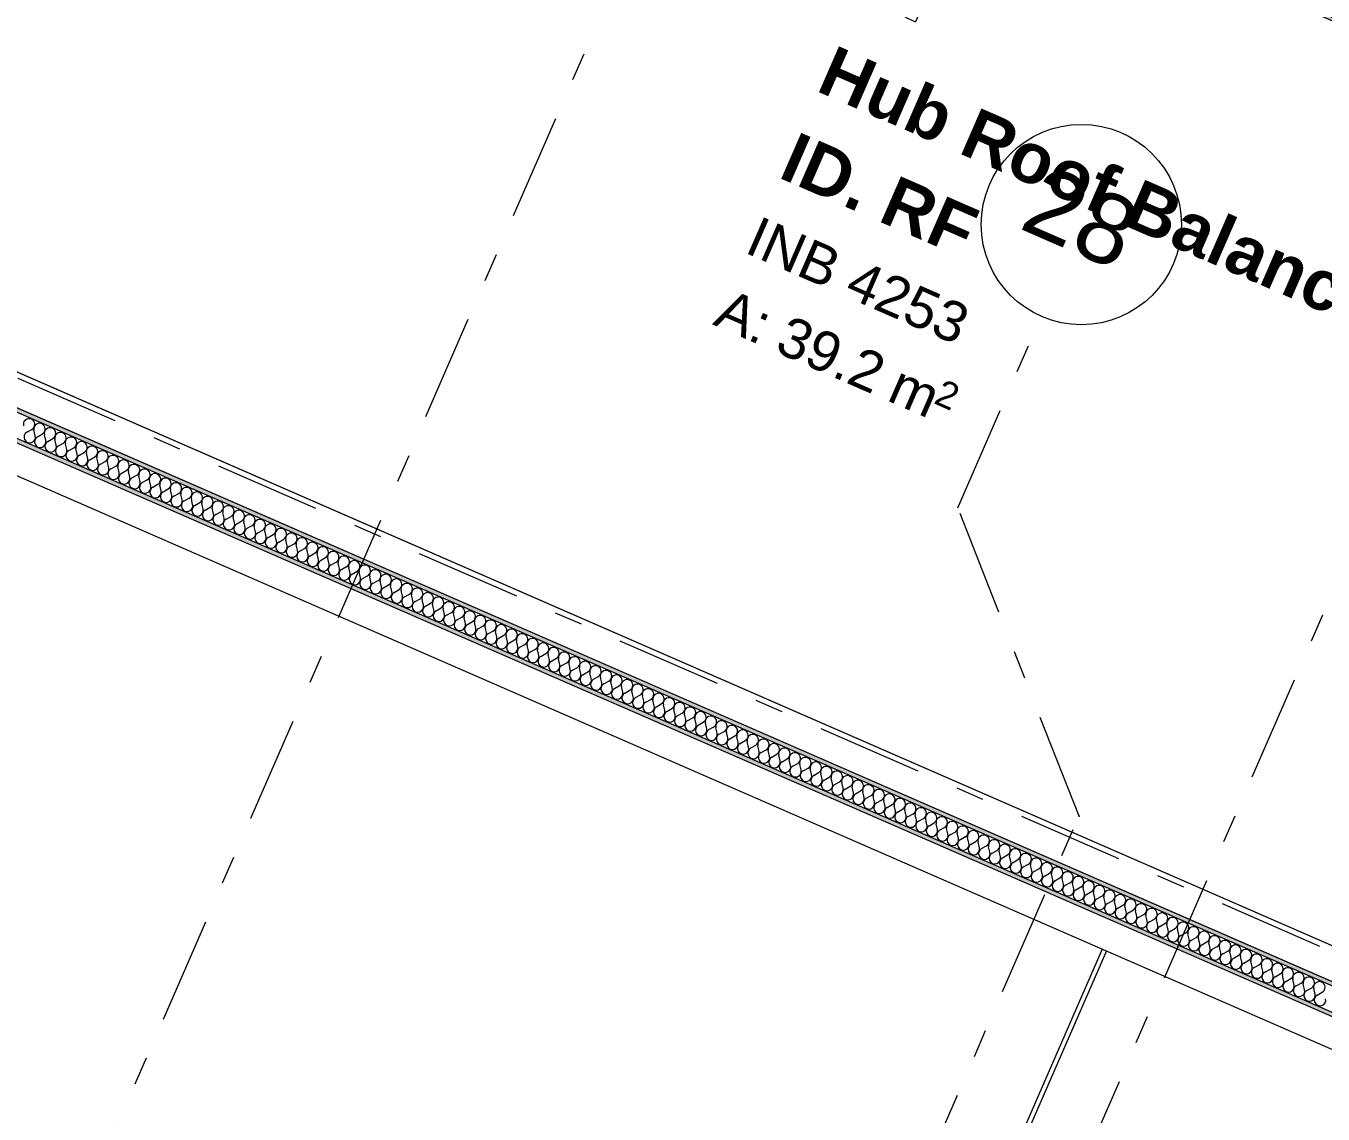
# Model space of a CAD drawing. Header units: millimetres. Extents: x -50172 to 90294, y -72116 to 25069.
# Drawn here: x 13791 to 20268, y -9378 to -3948 of the extents above; entities that cross this region are included whole.
import ezdxf
from ezdxf.enums import TextEntityAlignment as Align

# ---------------------------------------------------------------- set-up
doc = ezdxf.new("R2010")
doc.units = ezdxf.units.MM
doc.header["$MEASUREMENT"] = 0
doc.linetypes.add('Double Dashed', pattern=[1093.611073, 529.166651, -211.666656, 141.111112, -211.666656])
for name, color, linetype in [('A-15-MG_Structural_Grid', 7, 'Continuous'), ('A-20-M_Floor_Slab', 7, 'Continuous'), ('A-20-M_Roof', 7, 'Continuous'), ('A-25-M_Wall_Ext', 7, 'Continuous'), ('A-25-M_Wall_Ext_Existing_HUB', 7, 'Continuous'), ('A-25-M_Wall_Int', 7, 'Continuous'), ('A-35-M_FFE-Zone', 7, 'Continuous'), ('ArchiCAD Door Markers', 7, 'Continuous'), ('ArchiCAD Doors', 7, 'Continuous'), ('New_A-15-MG_Structural_Grid_Phase_2', 7, 'Continuous')]:
    doc.layers.add(name, color=color, linetype=linetype)
for name, color, linetype, lineweight, true_color in [('A-15-MG_Structural_Grid_Pen_No__163', 7, 'Continuous', 0, 0x750077), ('A-25-M_Wall_Ext_Pen_No__107', 7, 'Continuous', 15, 0xa6a6a6), ('A-25-M_Wall_Int_Pen_No__107', 7, 'Continuous', 15, 0xa6a6a6), ('A-35-M_FFE-Zone_Pen_No__74', 7, 'Continuous', 20, 0x606060), ('ArchiCAD Doors_Pen_No__43', 7, 'Continuous', 30, 0x444444), ('ArchiCAD Doors_Pen_No__63', 7, 'Continuous', 20, 0x606060), ('New_A-15-MG_Structural_Grid_Phase_2_Pen_No__222', 7, 'Continuous', 13, 0x65af33), ('New_A-95-P_Drawing_Pen_No__62', 7, 'Continuous', 20, 0xaaaaaa)]:
    doc.layers.add(name, color=color, linetype=linetype, lineweight=lineweight, true_color=true_color)
for name, color, linetype, lineweight in [('A-20-M_Floor_Slab_Pen_No__89', 8, 'Continuous', 20), ('A-20-M_Roof_Pen_No__1', 7, 'Continuous', 13), ('A-20-M_Roof_Pen_No__89', 8, 'Continuous', 20), ('A-25-M_Wall_Ext_Existing_HUB_Pen_No__87', 8, 'Continuous', 20), ('A-25-M_Wall_Ext_Pen_No__1', 7, 'Continuous', 13), ('A-25-M_Wall_Int_Pen_No__1', 7, 'Continuous', 13), ('A-30-M_Stair_Pen_No__1', 7, 'Continuous', 13), ('ArchiCAD Door Markers_Pen_No__1', 7, 'Continuous', 13), ('ArchiCAD Door Markers_Pen_No__5', 7, 'Continuous', 25), ('ArchiCAD Doors_Pen_No__1', 7, 'Continuous', 13), ('ArchiCAD Zone Stamps_Pen_No__9', 7, 'Continuous', 13)]:
    doc.layers.add(name, color=color, linetype=linetype, lineweight=lineweight)
doc.styles.add('GENERATED_STYLE_1', font='')
doc.styles.add('GENERATED_STYLE_2', font='')
doc.styles.add('GENERATED_STYLE_3', font='')
doc.styles.add('GENERATED_STYLE_4', font='')
doc.styles.get('GENERATED_STYLE_1').set_extended_font_data('Arial', bold=True)
doc.styles.get('GENERATED_STYLE_2').set_extended_font_data('Swis721 BT', bold=True)
doc.styles.get('GENERATED_STYLE_3').set_extended_font_data('Arial')
doc.styles.get('GENERATED_STYLE_4').set_extended_font_data('Swis721 BT')

# ---------------------------------------------------------------- blocks, each defined once
blk = doc.blocks.new('Hub Roof Balance_INB 4253_4_2', base_point=(18723.1, -5626.1))
at = {"layer": 'A-35-M_FFE-Zone_Pen_No__74', "linetype": 'Continuous'}
blk.add_line((12731.7, -5411.5), (20894.8, -8971), dxfattribs=at)
at = {"layer": 'ArchiCAD Zone Stamps_Pen_No__9'}
for tag, height, style, p in [('ROOM_NAME', 250, 'GENERATED_STYLE_1', (17829.2, -4039.9)), ('zoneNameLine2', 250, 'GENERATED_STYLE_1', (17640.7, -4472)), ('ROOM_NUMBER', 200, 'GENERATED_STYLE_3', (17452.3, -4892.7)), ('measuredAreaCode', 200, 'GENERATED_STYLE_3', (17295.3, -5252.8)), ('DUMMY_649', 200, 'GENERATED_STYLE_3', (17602.7, -5386.9)), ('DUMMY_650', 200, 'GENERATED_STYLE_3', (18092, -5600.2)), ('DUMMY_651', 133.3, 'GENERATED_STYLE_3', (18371.3, -5706.8))]:
    blk.add_attdef(tag, text='', height=height, rotation=336.44041, dxfattribs=dict(at, style=style)).set_placement(p, align=Align.TOP_LEFT)
blk = doc.blocks.new('Slab_3_2', base_point=(4432, -1613.4))
at = {"layer": 'A-20-M_Floor_Slab_Pen_No__89', "linetype": 'Continuous', "flags": 128}
blk.add_lwpolyline([(4432, -1613.4), (7696, 5872), (7407.9, 6181.6), (17660.1, 15721.9), (18396.3, 14930.8), (19386.9, 17202.7), (53700.1, 2240.4), (53656.1, 2139.5), (53757, 2095.5), (44517.8, -19092.8), (12655.7, -5199.4), (14737.2, -425.7), (12205.5, 678.2), (10124, -4095.4), (12655.7, -5199.4)], close=True, dxfattribs=at)
blk = doc.blocks.new('Slab_9_2', base_point=(21041.5, -9035))
at = {"layer": 'A-20-M_Roof_Pen_No__89', "linetype": 'Continuous', "flags": 128}
blk.add_lwpolyline([(21041.5, -9035), (24655.1, -743.1), (13434.4, 4149.7), (9819.1, -4141.5)], close=True, dxfattribs=at)
blk = doc.blocks.new('Wall_3_2', base_point=(3808.1, -1858.5))
at = {"layer": 'A-25-M_Wall_Ext_Existing_HUB_Pen_No__87', "linetype": 'Continuous', "flags": 128}
for points in [[(44390.4, -19037.3), (4432, -1613.4)], [(10217.4, -4653.3), (44635.4, -19661.2)]]:
    blk.add_lwpolyline(points, dxfattribs=at)
blk = doc.blocks.new('*X95')
at = {"layer": 'A-25-M_Wall_Ext_Pen_No__107', "linetype": 'Continuous'}
for p, q in [((13795.9, -5975.3), (13820.7, -5961.2)), ((13837.8, -5993.6), (13831.2, -5965.8)), ((13848.3, -5998.2), (13873.1, -5984.1)), ((13890.2, -6016.4), (13883.6, -5988.6)), ((13900.6, -6021), (13925.5, -6006.9)), ((13942.6, -6039.3), (13936, -6011.5)), ((13953, -6043.9), (13977.9, -6029.8)), ((13994.9, -6062.1), (13988.4, -6034.3)), ((14005.4, -6066.7), (14030.3, -6052.6)), ((14047.3, -6085), (14040.7, -6057.2)), ((14057.8, -6089.5), (14082.6, -6075.4)), ((14099.7, -6107.8), (14093.1, -6080)), ((14110.2, -6112.4), (14135, -6098.3)), ((14152.1, -6130.6), (14145.5, -6102.8)), ((14162.5, -6135.2), (14187.4, -6121.1)), ((14204.4, -6153.5), (14197.9, -6125.7)), ((14214.9, -6158.1), (14239.8, -6144)), ((14256.8, -6176.3), (14250.3, -6148.5)), ((14267.3, -6180.9), (14292.2, -6166.8)), ((14309.2, -6199.2), (14302.6, -6171.4)), ((14319.7, -6203.7), (14344.5, -6189.6)), ((14361.6, -6222), (14355, -6194.2)), ((14372.1, -6226.6), (14396.9, -6212.5)), ((14414, -6244.8), (14407.4, -6217)), ((14424.4, -6249.4), (14449.3, -6235.3)), ((14466.3, -6267.7), (14459.8, -6239.9)), ((14476.8, -6272.3), (14501.7, -6258.2)), ((14518.7, -6290.5), (14512.2, -6262.7)), ((14529.2, -6295.1), (14554.1, -6281)), ((14571.1, -6313.4), (14564.5, -6285.6)), ((14581.6, -6317.9), (14606.4, -6303.8)), ((14623.5, -6336.2), (14616.9, -6308.4)), ((14634, -6340.8), (14658.8, -6326.7)), ((14675.9, -6359), (14669.3, -6331.2)), ((14686.3, -6363.6), (14711.2, -6349.5)), ((14728.2, -6381.9), (14721.7, -6354.1)), ((14738.7, -6386.5), (14763.6, -6372.4)), ((14780.6, -6404.7), (14774, -6376.9)), ((14791.1, -6409.3), (14816, -6395.2)), ((14833, -6427.6), (14826.4, -6399.8)), ((14843.5, -6432.1), (14868.3, -6418)), ((14885.4, -6450.4), (14878.8, -6422.6)), ((14895.9, -6455), (14920.7, -6440.9)), ((14937.8, -6473.2), (14931.2, -6445.4)), ((14948.2, -6477.8), (14973.1, -6463.7)), ((14990.1, -6496.1), (14983.6, -6468.3)), ((15000.6, -6500.7), (15025.5, -6486.6)), ((15042.5, -6518.9), (15035.9, -6491.1)), ((15053, -6523.5), (15077.9, -6509.4)), ((15094.9, -6541.8), (15088.3, -6514)), ((15105.4, -6546.3), (15130.2, -6532.2)), ((15147.3, -6564.6), (15140.7, -6536.8)), ((15157.8, -6569.2), (15182.6, -6555.1)), ((15199.7, -6587.4), (15193.1, -6559.6)), ((15210.1, -6592), (15235, -6577.9)), ((15252, -6610.3), (15245.5, -6582.5)), ((15262.5, -6614.9), (15287.4, -6600.8)), ((15304.4, -6633.1), (15297.8, -6605.3)), ((15314.9, -6637.7), (15339.7, -6623.6)), ((15356.8, -6656), (15350.2, -6628.2)), ((15367.3, -6660.5), (15392.1, -6646.4)), ((15409.2, -6678.8), (15402.6, -6651)), ((15419.7, -6683.4), (15444.5, -6669.3)), ((15461.6, -6701.6), (15455, -6673.8)), ((15472, -6706.2), (15496.9, -6692.1)), ((15513.9, -6724.5), (15507.4, -6696.7)), ((15524.4, -6729.1), (15549.3, -6715)), ((15566.3, -6747.3), (15559.7, -6719.5)), ((15576.8, -6751.9), (15601.6, -6737.8)), ((15618.7, -6770.2), (15612.1, -6742.4)), ((15629.2, -6774.7), (15654, -6760.6)), ((15671.1, -6793), (15664.5, -6765.2)), ((15681.6, -6797.6), (15706.4, -6783.5)), ((15723.5, -6815.8), (15716.9, -6788)), ((15733.9, -6820.4), (15758.8, -6806.3)), ((15775.8, -6838.7), (15769.3, -6810.9)), ((15786.3, -6843.3), (15811.2, -6829.2)), ((15828.2, -6861.5), (15821.6, -6833.7)), ((15838.7, -6866.1), (15863.5, -6852)), ((15880.6, -6884.4), (15874, -6856.6)), ((15891.1, -6888.9), (15915.9, -6874.8)), ((15933, -6907.2), (15926.4, -6879.4)), ((15943.5, -6911.8), (15968.3, -6897.7)), ((15985.4, -6930), (15978.8, -6902.2)), ((15995.8, -6934.6), (16020.7, -6920.5)), ((16037.7, -6952.9), (16031.2, -6925.1)), ((16048.2, -6957.5), (16073.1, -6943.4)), ((16090.1, -6975.7), (16083.5, -6947.9)), ((16100.6, -6980.3), (16125.4, -6966.2)), ((16142.5, -6998.6), (16135.9, -6970.8)), ((16153, -7003.1), (16177.8, -6989)), ((16194.9, -7021.4), (16188.3, -6993.6)), ((16205.4, -7026), (16230.2, -7011.9)), ((16247.3, -7044.3), (16240.7, -7016.4)), ((16257.7, -7048.8), (16282.6, -7034.7)), ((16299.6, -7067.1), (16293.1, -7039.3)), ((16310.1, -7071.7), (16335, -7057.6)), ((16352, -7089.9), (16345.4, -7062.1)), ((16362.5, -7094.5), (16387.3, -7080.4)), ((16404.4, -7112.8), (16397.8, -7085)), ((16414.9, -7117.3), (16439.7, -7103.2)), ((16456.8, -7135.6), (16450.2, -7107.8)), ((16467.3, -7140.2), (16492.1, -7126.1)), ((16509.2, -7158.5), (16502.6, -7130.6)), ((16519.6, -7163), (16544.5, -7148.9)), ((16561.5, -7181.3), (16555, -7153.5)), ((16572, -7185.9), (16596.9, -7171.8)), ((16613.9, -7204.1), (16607.3, -7176.3)), ((16624.4, -7208.7), (16649.2, -7194.6)), ((16666.3, -7227), (16659.7, -7199.2)), ((16676.8, -7231.5), (16701.6, -7217.4)), ((16718.7, -7249.8), (16712.1, -7222)), ((16729.2, -7254.4), (16754, -7240.3)), ((16771.1, -7272.7), (16764.5, -7244.8)), ((16781.5, -7277.2), (16806.4, -7263.1)), ((16823.4, -7295.5), (16816.9, -7267.7)), ((16833.9, -7300.1), (16858.8, -7286)), ((16875.8, -7318.3), (16869.2, -7290.5)), ((16886.3, -7322.9), (16911.1, -7308.8)), ((16928.2, -7341.2), (16921.6, -7313.4)), ((16938.7, -7345.7), (16963.5, -7331.6)), ((16980.6, -7364), (16974, -7336.2)), ((16991.1, -7368.6), (17015.9, -7354.5)), ((17033, -7386.9), (17026.4, -7359)), ((17043.4, -7391.4), (17068.3, -7377.3)), ((17085.3, -7409.7), (17078.8, -7381.9)), ((17095.8, -7414.3), (17120.7, -7400.2)), ((17137.7, -7432.5), (17131.1, -7404.7)), ((17148.2, -7437.1), (17173, -7423)), ((17190.1, -7455.4), (17183.5, -7427.6)), ((17200.6, -7459.9), (17225.4, -7445.8)), ((17242.5, -7478.2), (17235.9, -7450.4)), ((17252.9, -7482.8), (17277.8, -7468.7)), ((17294.9, -7501.1), (17288.3, -7473.2)), ((17305.3, -7505.6), (17330.2, -7491.5)), ((17347.2, -7523.9), (17340.7, -7496.1)), ((17357.7, -7528.5), (17382.6, -7514.4)), ((17399.6, -7546.7), (17393, -7518.9)), ((17410.1, -7551.3), (17434.9, -7537.2)), ((17452, -7569.6), (17445.4, -7541.8)), ((17462.5, -7574.1), (17487.3, -7560)), ((17504.4, -7592.4), (17497.8, -7564.6)), ((17514.8, -7597), (17539.7, -7582.9)), ((17556.8, -7615.3), (17550.2, -7587.4)), ((17567.2, -7619.8), (17592.1, -7605.7)), ((17609.1, -7638.1), (17602.6, -7610.3)), ((17619.6, -7642.7), (17644.5, -7628.6)), ((17661.5, -7660.9), (17654.9, -7633.1)), ((17672, -7665.5), (17696.8, -7651.4)), ((17713.9, -7683.8), (17707.3, -7656)), ((17724.4, -7688.3), (17749.2, -7674.2)), ((17766.3, -7706.6), (17759.7, -7678.8)), ((17776.7, -7711.2), (17801.6, -7697.1)), ((17818.6, -7729.5), (17812.1, -7701.7)), ((17829.1, -7734), (17854, -7719.9)), ((17871, -7752.3), (17864.5, -7724.5)), ((17881.5, -7756.9), (17906.4, -7742.8)), ((17923.4, -7775.1), (17916.8, -7747.3)), ((17933.9, -7779.7), (17958.7, -7765.6)), ((17975.8, -7798), (17969.2, -7770.2)), ((17986.3, -7802.5), (18011.1, -7788.4)), ((18028.2, -7820.8), (18021.6, -7793)), ((18038.6, -7825.4), (18063.5, -7811.3)), ((18080.5, -7843.7), (18074, -7815.9)), ((18091, -7848.2), (18115.9, -7834.1)), ((18132.9, -7866.5), (18126.4, -7838.7)), ((18143.4, -7871.1), (18168.3, -7857)), ((18185.3, -7889.3), (18178.7, -7861.5)), ((18195.8, -7893.9), (18220.6, -7879.8)), ((18237.7, -7912.2), (18231.1, -7884.4)), ((18248.2, -7916.7), (18273, -7902.6)), ((18290.1, -7935), (18283.5, -7907.2)), ((18300.5, -7939.6), (18325.4, -7925.5)), ((18342.4, -7957.9), (18335.9, -7930.1)), ((18352.9, -7962.4), (18377.8, -7948.3)), ((18394.8, -7980.7), (18388.2, -7952.9)), ((18405.3, -7985.3), (18430.2, -7971.2)), ((18447.2, -8003.5), (18440.6, -7975.7)), ((18457.7, -8008.1), (18482.5, -7994)), ((18499.6, -8026.4), (18493, -7998.6)), ((18510.1, -8030.9), (18534.9, -8016.8)), ((18552, -8049.2), (18545.4, -8021.4)), ((18562.4, -8053.8), (18587.3, -8039.7)), ((18604.3, -8072.1), (18597.8, -8044.3)), ((18614.8, -8076.6), (18639.7, -8062.5)), ((18656.7, -8094.9), (18650.1, -8067.1)), ((18667.2, -8099.5), (18692.1, -8085.4)), ((18709.1, -8117.7), (18702.5, -8089.9)), ((18719.6, -8122.3), (18744.4, -8108.2)), ((18761.5, -8140.6), (18754.9, -8112.8)), ((18772, -8145.1), (18796.8, -8131)), ((18813.9, -8163.4), (18807.3, -8135.6)), ((18824.3, -8168), (18849.2, -8153.9)), ((18866.2, -8186.3), (18859.7, -8158.5)), ((18876.7, -8190.8), (18901.6, -8176.7)), ((18918.6, -8209.1), (18912, -8181.3)), ((18929.1, -8213.7), (18953.9, -8199.6)), ((18971, -8231.9), (18964.4, -8204.1)), ((18981.5, -8236.5), (19006.3, -8222.4)), ((19023.4, -8254.8), (19016.8, -8227)), ((19033.9, -8259.3), (19058.7, -8245.2)), ((19075.8, -8277.6), (19069.2, -8249.8)), ((19086.2, -8282.2), (19111.1, -8268.1)), ((19128.1, -8300.5), (19121.6, -8272.7)), ((19138.6, -8305), (19163.5, -8290.9)), ((19180.5, -8323.3), (19173.9, -8295.5)), ((19191, -8327.9), (19215.8, -8313.8)), ((19232.9, -8346.1), (19226.3, -8318.3)), ((19243.4, -8350.7), (19268.2, -8336.6)), ((19285.3, -8369), (19278.7, -8341.2)), ((19295.8, -8373.5), (19320.6, -8359.4)), ((19337.7, -8391.8), (19331.1, -8364)), ((19348.1, -8396.4), (19373, -8382.3)), ((19390, -8414.7), (19383.5, -8386.9)), ((19400.5, -8419.2), (19425.4, -8405.1)), ((19442.4, -8437.5), (19435.8, -8409.7)), ((19452.9, -8442.1), (19477.7, -8428)), ((19494.8, -8460.3), (19488.2, -8432.5)), ((19505.3, -8464.9), (19530.1, -8450.8)), ((19547.2, -8483.2), (19540.6, -8455.4)), ((19557.7, -8487.7), (19582.5, -8473.6)), ((19599.6, -8506), (19593, -8478.2)), ((19610, -8510.6), (19634.9, -8496.5)), ((19651.9, -8528.9), (19645.4, -8501.1)), ((19662.4, -8533.4), (19687.3, -8519.3)), ((19704.3, -8551.7), (19697.7, -8523.9)), ((19714.8, -8556.3), (19739.6, -8542.2)), ((19756.7, -8574.5), (19750.1, -8546.7)), ((19767.2, -8579.1), (19792, -8565)), ((19809.1, -8597.4), (19802.5, -8569.6)), ((19819.6, -8601.9), (19844.4, -8587.8)), ((19861.5, -8620.2), (19854.9, -8592.4)), ((19871.9, -8624.8), (19896.8, -8610.7)), ((19913.8, -8643.1), (19907.3, -8615.3)), ((19924.3, -8647.6), (19949.2, -8633.5)), ((19966.2, -8665.9), (19959.6, -8638.1)), ((19976.7, -8670.5), (20001.5, -8656.4)), ((20018.6, -8688.7), (20012, -8660.9)), ((20029.1, -8693.3), (20053.9, -8679.2)), ((20071, -8711.6), (20064.4, -8683.8)), ((20081.5, -8716.1), (20106.3, -8702)), ((20123.4, -8734.4), (20116.8, -8706.6)), ((20133.8, -8739), (20158.7, -8724.9)), ((20175.7, -8757.3), (20169.2, -8729.5)), ((20186.2, -8761.8), (20211.1, -8747.7)), ((20228.1, -8780.1), (20221.5, -8752.3)), ((20238.6, -8784.7), (20263.4, -8770.6))]:
    blk.add_line(p, q, dxfattribs=at)
for centre, start, end in [((13806.6, -5936.4), 66.44041, 193.31031), ((13806.6, -5936.4), 299.57051, 66.44041), ((13859, -5959.2), 66.44041, 193.31031), ((13859, -5959.2), 299.57051, 66.44041), ((13911.4, -5982.1), 66.44041, 193.31031), ((13911.4, -5982.1), 299.57051, 66.44041), ((13810, -6000.2), 119.57051, 13.31031), ((13862.4, -6023), 119.57051, 13.31031), ((13914.7, -6045.9), 119.57051, 13.31031), ((13963.8, -6004.9), 66.44041, 193.31031), ((13963.8, -6004.9), 299.57051, 66.44041), ((14016.2, -6027.7), 66.44041, 193.31031), ((14016.2, -6027.7), 299.57051, 66.44041), ((14068.5, -6050.6), 66.44041, 193.31031), ((13967.1, -6068.7), 119.57051, 13.31031), ((14019.5, -6091.5), 119.57051, 13.31031), ((14068.5, -6050.6), 299.57051, 66.44041), ((14120.9, -6073.4), 66.44041, 193.31031), ((14120.9, -6073.4), 299.57051, 66.44041), ((14173.3, -6096.3), 66.44041, 193.31031), ((14173.3, -6096.3), 299.57051, 66.44041), ((14071.9, -6114.4), 119.57051, 13.31031), ((14124.3, -6137.2), 119.57051, 13.31031), ((14176.6, -6160.1), 119.57051, 13.31031), ((14225.7, -6119.1), 66.44041, 193.31031), ((14225.7, -6119.1), 299.57051, 66.44041), ((14278.1, -6141.9), 66.44041, 193.31031), ((14278.1, -6141.9), 299.57051, 66.44041), ((14330.4, -6164.8), 66.44041, 193.31031), ((14330.4, -6164.8), 299.57051, 66.44041), ((14229, -6182.9), 119.57051, 13.31031), ((14281.4, -6205.7), 119.57051, 13.31031), ((14333.8, -6228.6), 119.57051, 13.31031), ((14382.8, -6187.6), 66.44041, 193.31031), ((14382.8, -6187.6), 299.57051, 66.44041), ((14435.2, -6210.5), 66.44041, 193.31031), ((14435.2, -6210.5), 299.57051, 66.44041), ((14487.6, -6233.3), 66.44041, 193.31031), ((14487.6, -6233.3), 299.57051, 66.44041), ((14386.2, -6251.4), 119.57051, 13.31031), ((14438.5, -6274.3), 119.57051, 13.31031), ((14490.9, -6297.1), 119.57051, 13.31031), ((14540, -6256.1), 66.44041, 193.31031), ((14540, -6256.1), 299.57051, 66.44041), ((14592.3, -6279), 66.44041, 193.31031), ((14592.3, -6279), 299.57051, 66.44041), ((14644.7, -6301.8), 66.44041, 193.31031), ((14644.7, -6301.8), 299.57051, 66.44041), ((14543.3, -6319.9), 119.57051, 13.31031), ((14595.7, -6342.8), 119.57051, 13.31031), ((14648.1, -6365.6), 119.57051, 13.31031), ((14697.1, -6324.7), 66.44041, 193.31031), ((14697.1, -6324.7), 299.57051, 66.44041), ((14749.5, -6347.5), 66.44041, 193.31031), ((14749.5, -6347.5), 299.57051, 66.44041), ((14801.9, -6370.3), 66.44041, 193.31031), ((14801.9, -6370.3), 299.57051, 66.44041), ((14700.4, -6388.5), 119.57051, 13.31031), ((14752.8, -6411.3), 119.57051, 13.31031), ((14805.2, -6434.1), 119.57051, 13.31031), ((14854.2, -6393.2), 66.44041, 193.31031), ((14854.2, -6393.2), 299.57051, 66.44041), ((14906.6, -6416), 66.44041, 193.31031), ((14906.6, -6416), 299.57051, 66.44041), ((14959, -6438.9), 66.44041, 193.31031), ((14857.6, -6457), 119.57051, 13.31031), ((14910, -6479.8), 119.57051, 13.31031), ((14959, -6438.9), 299.57051, 66.44041), ((15011.4, -6461.7), 66.44041, 193.31031), ((15011.4, -6461.7), 299.57051, 66.44041), ((15063.8, -6484.5), 66.44041, 193.31031), ((15063.8, -6484.5), 299.57051, 66.44041), ((14962.3, -6502.7), 119.57051, 13.31031), ((15014.7, -6525.5), 119.57051, 13.31031), ((15067.1, -6548.3), 119.57051, 13.31031), ((15116.1, -6507.4), 66.44041, 193.31031), ((15116.1, -6507.4), 299.57051, 66.44041), ((15168.5, -6530.2), 66.44041, 193.31031), ((15168.5, -6530.2), 299.57051, 66.44041), ((15220.9, -6553.1), 66.44041, 193.31031), ((15220.9, -6553.1), 299.57051, 66.44041), ((15119.5, -6571.2), 119.57051, 13.31031), ((15171.9, -6594), 119.57051, 13.31031), ((15224.2, -6616.9), 119.57051, 13.31031), ((15273.3, -6575.9), 66.44041, 193.31031), ((15273.3, -6575.9), 299.57051, 66.44041), ((15325.6, -6598.7), 66.44041, 193.31031), ((15325.6, -6598.7), 299.57051, 66.44041), ((15378, -6621.6), 66.44041, 193.31031), ((15378, -6621.6), 299.57051, 66.44041), ((15276.6, -6639.7), 119.57051, 13.31031), ((15329, -6662.5), 119.57051, 13.31031), ((15381.4, -6685.4), 119.57051, 13.31031), ((15430.4, -6644.4), 66.44041, 193.31031), ((15430.4, -6644.4), 299.57051, 66.44041), ((15482.8, -6667.3), 66.44041, 193.31031), ((15482.8, -6667.3), 299.57051, 66.44041), ((15535.2, -6690.1), 66.44041, 193.31031), ((15535.2, -6690.1), 299.57051, 66.44041), ((15433.8, -6708.2), 119.57051, 13.31031), ((15486.1, -6731.1), 119.57051, 13.31031), ((15538.5, -6753.9), 119.57051, 13.31031), ((15587.5, -6712.9), 66.44041, 193.31031), ((15587.5, -6712.9), 299.57051, 66.44041), ((15639.9, -6735.8), 66.44041, 193.31031), ((15639.9, -6735.8), 299.57051, 66.44041), ((15692.3, -6758.6), 66.44041, 193.31031), ((15692.3, -6758.6), 299.57051, 66.44041), ((15590.9, -6776.7), 119.57051, 13.31031), ((15643.3, -6799.6), 119.57051, 13.31031), ((15695.7, -6822.4), 119.57051, 13.31031), ((15744.7, -6781.5), 66.44041, 193.31031), ((15744.7, -6781.5), 299.57051, 66.44041), ((15797.1, -6804.3), 66.44041, 193.31031), ((15797.1, -6804.3), 299.57051, 66.44041), ((15849.4, -6827.1), 66.44041, 193.31031), ((15748, -6845.3), 119.57051, 13.31031), ((15800.4, -6868.1), 119.57051, 13.31031), ((15849.4, -6827.1), 299.57051, 66.44041), ((15901.8, -6850), 66.44041, 193.31031), ((15901.8, -6850), 299.57051, 66.44041), ((15954.2, -6872.8), 66.44041, 193.31031), ((15954.2, -6872.8), 299.57051, 66.44041), ((15852.8, -6890.9), 119.57051, 13.31031), ((15905.2, -6913.8), 119.57051, 13.31031), ((15957.6, -6936.6), 119.57051, 13.31031), ((16006.6, -6895.7), 66.44041, 193.31031), ((16006.6, -6895.7), 299.57051, 66.44041), ((16059, -6918.5), 66.44041, 193.31031), ((16059, -6918.5), 299.57051, 66.44041), ((16111.3, -6941.3), 66.44041, 193.31031), ((16111.3, -6941.3), 299.57051, 66.44041), ((16009.9, -6959.5), 119.57051, 13.31031), ((16062.3, -6982.3), 119.57051, 13.31031), ((16114.7, -7005.1), 119.57051, 13.31031), ((16163.7, -6964.2), 66.44041, 193.31031), ((16163.7, -6964.2), 299.57051, 66.44041), ((16216.1, -6987), 66.44041, 193.31031), ((16216.1, -6987), 299.57051, 66.44041), ((16268.5, -7009.9), 66.44041, 193.31031), ((16268.5, -7009.9), 299.57051, 66.44041), ((16167.1, -7028), 119.57051, 13.31031), ((16219.5, -7050.8), 119.57051, 13.31031), ((16271.8, -7073.7), 119.57051, 13.31031), ((16320.9, -7032.7), 66.44041, 193.31031), ((16320.9, -7032.7), 299.57051, 66.44041), ((16373.2, -7055.5), 66.44041, 193.31031), ((16373.2, -7055.5), 299.57051, 66.44041), ((16425.6, -7078.4), 66.44041, 193.31031), ((16425.6, -7078.4), 299.57051, 66.44041), ((16324.2, -7096.5), 119.57051, 13.31031), ((16376.6, -7119.3), 119.57051, 13.31031), ((16429, -7142.2), 119.57051, 13.31031), ((16478, -7101.2), 66.44041, 193.31031), ((16478, -7101.2), 299.57051, 66.44041), ((16530.4, -7124.1), 66.44041, 193.31031), ((16530.4, -7124.1), 299.57051, 66.44041), ((16582.8, -7146.9), 66.44041, 193.31031), ((16582.8, -7146.9), 299.57051, 66.44041), ((16481.4, -7165), 119.57051, 13.31031), ((16533.7, -7187.9), 119.57051, 13.31031), ((16586.1, -7210.7), 119.57051, 13.31031), ((16635.1, -7169.7), 66.44041, 193.31031), ((16635.1, -7169.7), 299.57051, 66.44041), ((16687.5, -7192.6), 66.44041, 193.31031), ((16687.5, -7192.6), 299.57051, 66.44041), ((16739.9, -7215.4), 66.44041, 193.31031), ((16638.5, -7233.5), 119.57051, 13.31031), ((16690.9, -7256.4), 119.57051, 13.31031), ((16739.9, -7215.4), 299.57051, 66.44041), ((16792.3, -7238.3), 66.44041, 193.31031), ((16792.3, -7238.3), 299.57051, 66.44041), ((16844.7, -7261.1), 66.44041, 193.31031), ((16844.7, -7261.1), 299.57051, 66.44041), ((16743.3, -7279.2), 119.57051, 13.31031), ((16795.6, -7302.1), 119.57051, 13.31031), ((16848, -7324.9), 119.57051, 13.31031), ((16897, -7284), 66.44041, 193.31031), ((16897, -7284), 299.57051, 66.44041), ((16949.4, -7306.8), 66.44041, 193.31031), ((16949.4, -7306.8), 299.57051, 66.44041), ((17001.8, -7329.6), 66.44041, 193.31031), ((17001.8, -7329.6), 299.57051, 66.44041), ((16900.4, -7347.7), 119.57051, 13.31031), ((16952.8, -7370.6), 119.57051, 13.31031), ((17005.2, -7393.4), 119.57051, 13.31031), ((17054.2, -7352.5), 66.44041, 193.31031), ((17054.2, -7352.5), 299.57051, 66.44041), ((17106.6, -7375.3), 66.44041, 193.31031), ((17106.6, -7375.3), 299.57051, 66.44041), ((17158.9, -7398.2), 66.44041, 193.31031), ((17158.9, -7398.2), 299.57051, 66.44041), ((17057.5, -7416.3), 119.57051, 13.31031), ((17109.9, -7439.1), 119.57051, 13.31031), ((17162.3, -7462), 119.57051, 13.31031), ((17211.3, -7421), 66.44041, 193.31031), ((17211.3, -7421), 299.57051, 66.44041), ((17263.7, -7443.8), 66.44041, 193.31031), ((17263.7, -7443.8), 299.57051, 66.44041), ((17316.1, -7466.7), 66.44041, 193.31031), ((17316.1, -7466.7), 299.57051, 66.44041), ((17214.7, -7484.8), 119.57051, 13.31031), ((17267, -7507.6), 119.57051, 13.31031), ((17319.4, -7530.5), 119.57051, 13.31031), ((17368.5, -7489.5), 66.44041, 193.31031), ((17368.5, -7489.5), 299.57051, 66.44041), ((17420.8, -7512.4), 66.44041, 193.31031), ((17420.8, -7512.4), 299.57051, 66.44041), ((17473.2, -7535.2), 66.44041, 193.31031), ((17473.2, -7535.2), 299.57051, 66.44041), ((17371.8, -7553.3), 119.57051, 13.31031), ((17424.2, -7576.2), 119.57051, 13.31031), ((17476.6, -7599), 119.57051, 13.31031), ((17525.6, -7558), 66.44041, 193.31031), ((17525.6, -7558), 299.57051, 66.44041), ((17578, -7580.9), 66.44041, 193.31031), ((17578, -7580.9), 299.57051, 66.44041), ((17630.4, -7603.7), 66.44041, 193.31031), ((17630.4, -7603.7), 299.57051, 66.44041), ((17528.9, -7621.8), 119.57051, 13.31031), ((17581.3, -7644.7), 119.57051, 13.31031), ((17682.7, -7626.6), 66.44041, 193.31031), ((17682.7, -7626.6), 299.57051, 66.44041), ((17735.1, -7649.4), 66.44041, 193.31031), ((17735.1, -7649.4), 299.57051, 66.44041), ((17633.7, -7667.5), 119.57051, 13.31031), ((17686.1, -7690.4), 119.57051, 13.31031), ((17738.5, -7713.2), 119.57051, 13.31031), ((17787.5, -7672.2), 66.44041, 193.31031), ((17787.5, -7672.2), 299.57051, 66.44041), ((17839.9, -7695.1), 66.44041, 193.31031), ((17839.9, -7695.1), 299.57051, 66.44041), ((17892.3, -7717.9), 66.44041, 193.31031), ((17892.3, -7717.9), 299.57051, 66.44041), ((17790.8, -7736), 119.57051, 13.31031), ((17843.2, -7758.9), 119.57051, 13.31031), ((17895.6, -7781.7), 119.57051, 13.31031), ((17944.6, -7740.8), 66.44041, 193.31031), ((17944.6, -7740.8), 299.57051, 66.44041), ((17997, -7763.6), 66.44041, 193.31031), ((17997, -7763.6), 299.57051, 66.44041), ((18049.4, -7786.4), 66.44041, 193.31031), ((18049.4, -7786.4), 299.57051, 66.44041), ((17948, -7804.6), 119.57051, 13.31031), ((18000.4, -7827.4), 119.57051, 13.31031), ((18052.7, -7850.2), 119.57051, 13.31031), ((18101.8, -7809.3), 66.44041, 193.31031), ((18101.8, -7809.3), 299.57051, 66.44041), ((18154.2, -7832.1), 66.44041, 193.31031), ((18154.2, -7832.1), 299.57051, 66.44041), ((18206.5, -7855), 66.44041, 193.31031), ((18206.5, -7855), 299.57051, 66.44041), ((18105.1, -7873.1), 119.57051, 13.31031), ((18157.5, -7895.9), 119.57051, 13.31031), ((18209.9, -7918.8), 119.57051, 13.31031), ((18258.9, -7877.8), 66.44041, 193.31031), ((18258.9, -7877.8), 299.57051, 66.44041), ((18311.3, -7900.6), 66.44041, 193.31031), ((18311.3, -7900.6), 299.57051, 66.44041), ((18363.7, -7923.5), 66.44041, 193.31031), ((18363.7, -7923.5), 299.57051, 66.44041), ((18262.3, -7941.6), 119.57051, 13.31031), ((18314.6, -7964.4), 119.57051, 13.31031), ((18367, -7987.3), 119.57051, 13.31031), ((18416.1, -7946.3), 66.44041, 193.31031), ((18416.1, -7946.3), 299.57051, 66.44041), ((18468.4, -7969.2), 66.44041, 193.31031), ((18468.4, -7969.2), 299.57051, 66.44041), ((18520.8, -7992), 66.44041, 193.31031), ((18520.8, -7992), 299.57051, 66.44041), ((18419.4, -8010.1), 119.57051, 13.31031), ((18471.8, -8033), 119.57051, 13.31031), ((18524.2, -8055.8), 119.57051, 13.31031), ((18573.2, -8014.8), 66.44041, 193.31031), ((18573.2, -8014.8), 299.57051, 66.44041), ((18625.6, -8037.7), 66.44041, 193.31031), ((18625.6, -8037.7), 299.57051, 66.44041), ((18576.5, -8078.6), 119.57051, 13.31031), ((18628.9, -8101.5), 119.57051, 13.31031), ((18678, -8060.5), 66.44041, 193.31031), ((18678, -8060.5), 299.57051, 66.44041), ((18730.3, -8083.4), 66.44041, 193.31031), ((18730.3, -8083.4), 299.57051, 66.44041), ((18782.7, -8106.2), 66.44041, 193.31031), ((18782.7, -8106.2), 299.57051, 66.44041), ((18681.3, -8124.3), 119.57051, 13.31031), ((18733.7, -8147.2), 119.57051, 13.31031), ((18786.1, -8170), 119.57051, 13.31031), ((18835.1, -8129), 66.44041, 193.31031), ((18835.1, -8129), 299.57051, 66.44041), ((18887.5, -8151.9), 66.44041, 193.31031), ((18887.5, -8151.9), 299.57051, 66.44041), ((18939.8, -8174.7), 66.44041, 193.31031), ((18939.8, -8174.7), 299.57051, 66.44041), ((18838.4, -8192.8), 119.57051, 13.31031), ((18890.8, -8215.7), 119.57051, 13.31031), ((18943.2, -8238.5), 119.57051, 13.31031), ((18992.2, -8197.6), 66.44041, 193.31031), ((18992.2, -8197.6), 299.57051, 66.44041), ((19044.6, -8220.4), 66.44041, 193.31031), ((19044.6, -8220.4), 299.57051, 66.44041), ((19097, -8243.2), 66.44041, 193.31031), ((19097, -8243.2), 299.57051, 66.44041), ((18995.6, -8261.4), 119.57051, 13.31031), ((19048, -8284.2), 119.57051, 13.31031), ((19100.3, -8307), 119.57051, 13.31031), ((19149.4, -8266.1), 66.44041, 193.31031), ((19149.4, -8266.1), 299.57051, 66.44041), ((19201.7, -8288.9), 66.44041, 193.31031), ((19201.7, -8288.9), 299.57051, 66.44041), ((19254.1, -8311.8), 66.44041, 193.31031), ((19254.1, -8311.8), 299.57051, 66.44041), ((19152.7, -8329.9), 119.57051, 13.31031), ((19205.1, -8352.7), 119.57051, 13.31031), ((19257.5, -8375.6), 119.57051, 13.31031), ((19306.5, -8334.6), 66.44041, 193.31031), ((19306.5, -8334.6), 299.57051, 66.44041), ((19358.9, -8357.4), 66.44041, 193.31031), ((19358.9, -8357.4), 299.57051, 66.44041), ((19411.3, -8380.3), 66.44041, 193.31031), ((19411.3, -8380.3), 299.57051, 66.44041), ((19309.9, -8398.4), 119.57051, 13.31031), ((19362.2, -8421.2), 119.57051, 13.31031), ((19414.6, -8444.1), 119.57051, 13.31031), ((19463.6, -8403.1), 66.44041, 193.31031), ((19463.6, -8403.1), 299.57051, 66.44041), ((19516, -8426), 66.44041, 193.31031), ((19516, -8426), 299.57051, 66.44041), ((19467, -8466.9), 119.57051, 13.31031), ((19519.4, -8489.8), 119.57051, 13.31031), ((19568.4, -8448.8), 66.44041, 193.31031), ((19568.4, -8448.8), 299.57051, 66.44041), ((19620.8, -8471.6), 66.44041, 193.31031), ((19620.8, -8471.6), 299.57051, 66.44041), ((19673.2, -8494.5), 66.44041, 193.31031), ((19673.2, -8494.5), 299.57051, 66.44041), ((19571.8, -8512.6), 119.57051, 13.31031), ((19624.1, -8535.4), 119.57051, 13.31031), ((19676.5, -8558.3), 119.57051, 13.31031), ((19725.5, -8517.3), 66.44041, 193.31031), ((19725.5, -8517.3), 299.57051, 66.44041), ((19777.9, -8540.2), 66.44041, 193.31031), ((19777.9, -8540.2), 299.57051, 66.44041), ((19830.3, -8563), 66.44041, 193.31031), ((19830.3, -8563), 299.57051, 66.44041), ((19728.9, -8581.1), 119.57051, 13.31031), ((19781.3, -8604), 119.57051, 13.31031), ((19833.7, -8626.8), 119.57051, 13.31031), ((19882.7, -8585.8), 66.44041, 193.31031), ((19882.7, -8585.8), 299.57051, 66.44041), ((19935.1, -8608.7), 66.44041, 193.31031), ((19935.1, -8608.7), 299.57051, 66.44041), ((19987.4, -8631.5), 66.44041, 193.31031), ((19987.4, -8631.5), 299.57051, 66.44041), ((19886, -8649.6), 119.57051, 13.31031), ((19938.4, -8672.5), 119.57051, 13.31031), ((19990.8, -8695.3), 119.57051, 13.31031), ((20039.8, -8654.4), 66.44041, 193.31031), ((20039.8, -8654.4), 299.57051, 66.44041), ((20092.2, -8677.2), 66.44041, 193.31031), ((20092.2, -8677.2), 299.57051, 66.44041), ((20144.6, -8700), 66.44041, 193.31031), ((20144.6, -8700), 299.57051, 66.44041), ((20043.2, -8718.2), 119.57051, 13.31031), ((20095.6, -8741), 119.57051, 13.31031), ((20147.9, -8763.8), 119.57051, 13.31031), ((20197, -8722.9), 66.44041, 193.31031), ((20197, -8722.9), 299.57051, 66.44041), ((20249.3, -8745.7), 66.44041, 193.31031), ((20249.3, -8745.7), 299.57051, 66.44041), ((20200.3, -8786.7), 119.57051, 13.31031), ((20252.7, -8809.5), 119.57051, 13.31031)]:
    blk.add_arc(centre, 28.6, start, end, dxfattribs=at)
blk = doc.blocks.new('Wall_8_2', base_point=(9608.5, -4224.2))
at = {"layer": 'A-25-M_Wall_Ext_Pen_No__107', "linetype": 'Continuous'}
for points in [[(20894.8, -8971.1), (9819.1, -4141.5), (9792.7, -4151.8), (20905.1, -8997.4)], [(9608.5, -4224.2), (20977.5, -9181.7), (20967.2, -9155.4), (9634.8, -4213.9)]]:
    blk.add_hatch(color=256, dxfattribs=at).paths.add_polyline_path(points)
at = {"layer": 'A-25-M_Wall_Ext_Pen_No__1', "linetype": 'Continuous'}
for p, q in [((20905.1, -8997.4), (9792.7, -4151.8)), ((9634.8, -4213.9), (20967.2, -9155.4))]:
    blk.add_line(p, q, dxfattribs=at)
at = {"layer": 'A-25-M_Wall_Ext_Pen_No__1', "linetype": 'Continuous', "flags": 128}
for points in [[(20894.8, -8971.1), (9819.1, -4141.5)], [(9608.5, -4224.2), (20977.5, -9181.7)]]:
    blk.add_lwpolyline(points, dxfattribs=at)
at = {"layer": 'A-25-M_Wall_Ext', "color": 250, "lineweight": 50, "true_color": 0x2a2a2a}
blk.add_blockref('*X95', (0, 0), dxfattribs=at)
blk = doc.blocks.new('Double Door 19_4')
at = {"layer": 'ArchiCAD Doors_Pen_No__1', "linetype": 'Continuous'}
for p, q in [((-680, 0), (-692, 0)), ((-680, -15), (-680, 0)), ((680, -15), (680, 0)), ((680, 0), (692, 0)), ((-680, -185), (-680, -15)), ((680, -185), (680, -15)), ((-680, -200), (-680, -185)), ((680, -200), (680, -185)), ((-680, -200), (-692, -200)), ((680, -200), (692, -200))]:
    blk.add_line(p, q, dxfattribs=at)
at = {"layer": 'ArchiCAD Doors_Pen_No__43', "linetype": 'Continuous'}
for p, q in [((-614, 0), (-680, 0)), ((-680, 0), (-680, -200)), ((-614, -200), (-614, 0)), ((680, 0), (614, 0)), ((614, 0), (614, -200)), ((680, -200), (680, 0)), ((-680, -200), (-614, -200)), ((614, -200), (680, -200))]:
    blk.add_line(p, q, dxfattribs=at)
at = {"layer": 'ArchiCAD Doors_Pen_No__63', "linetype": 'Continuous'}
for p, q in [((-614, 0), (-614, 838)), ((614, 0), (614, 390))]:
    blk.add_line(p, q, dxfattribs=at)
for centre, radius, start, end in [((-614, 0), 838, 0, 90), ((614, 0), 390, 90, 180)]:
    blk.add_arc(centre, radius, start, end, dxfattribs=at)
blk = doc.blocks.new('Door Stamp 17_4')
at = {"layer": 'ArchiCAD Door Markers_Pen_No__5', "linetype": 'Continuous'}
for p, q in [((529.8, -260), (-529.8, -260)), ((-529.8, -260), (-529.8, -471.8)), ((529.8, -471.8), (529.8, -260)), ((-529.8, -471.8), (529.8, -471.8)), ((-529.8, -471.8), (529.8, -471.8))]:
    blk.add_line(p, q, dxfattribs=at)
at = {"layer": 'ArchiCAD Door Markers_Pen_No__1', "style": 'GENERATED_STYLE_2'}
blk.add_attdef('AC_WIDO_ID', text='', height=150, dxfattribs=at).set_placement((-470.9, -427), align=Align.BOTTOM_LEFT)
blk = doc.blocks.new('Wall_27_2', base_point=(17260.6, -2370.9))
at = {"layer": 'A-25-M_Wall_Int_Pen_No__107', "linetype": 'Continuous'}
for points in [[(17260.6, -2370.9), (17254.6, -2384.7), (17455.1, -2472.1), (17461.1, -2458.4)], [(17186.6, -2540.5), (17180.6, -2554.2), (17381.1, -2641.7), (17387.1, -2627.9)], [(18707.7, -3001.9), (18701.7, -3015.7), (22726.4, -4770.7), (22732.4, -4756.9)], [(18627.8, -3185.3), (22652.4, -4940.2), (22658.4, -4926.5), (18633.8, -3171.5)]]:
    blk.add_hatch(color=256, dxfattribs=at).paths.add_polyline_path(points)
at = {"layer": 'A-25-M_Wall_Int_Pen_No__1', "linetype": 'Continuous'}
for p, q in [((17455.1, -2472.1), (17254.6, -2384.7)), ((17461.1, -2458.4), (17450.1, -2453.6)), ((17461.1, -2458.4), (17455.1, -2472.1)), ((17455.1, -2472.1), (17387.1, -2627.9)), ((17186.6, -2540.5), (17387.1, -2627.9)), ((17381.1, -2641.7), (17370.1, -2636.9)), ((17387.1, -2627.9), (17381.1, -2641.7)), ((18701.7, -3015.7), (18633.8, -3171.5)), ((18707.7, -3001.9), (18701.7, -3015.7)), ((22726.4, -4770.7), (18701.7, -3015.7)), ((18707.7, -3001.9), (18718.7, -3006.7)), ((18633.8, -3171.5), (18627.8, -3185.3)), ((18633.8, -3171.5), (22658.4, -4926.5)), ((18627.8, -3185.3), (18638.8, -3190.1))]:
    blk.add_line(p, q, dxfattribs=at)
at = {"layer": 'A-25-M_Wall_Int_Pen_No__1', "linetype": 'Continuous', "flags": 128}
for points in [[(17260.6, -2370.9), (17180.6, -2554.2)], [(17461.1, -2458.4), (17260.6, -2370.9)], [(17180.6, -2554.2), (17381.1, -2641.7)], [(22732.4, -4756.9), (18707.7, -3001.9)], [(18627.8, -3185.3), (22652.4, -4940.2)], [(22652.4, -4940.2), (22732.4, -4756.9)]]:
    blk.add_lwpolyline(points, dxfattribs=at)
at = {"layer": 'ArchiCAD Door Markers'}
ref = blk.add_blockref('Door Stamp 17_4', (18084.4, -2730.1), dxfattribs=dict(at, rotation=336.4404149890072))
ref.add_attrib('AC_WIDO_ID', 'XD04.003', dxfattribs={"layer": 'ArchiCAD Door Markers_Pen_No__1', "color": 7, "height": 150, "rotation": 336.44041, "style": 'GENERATED_STYLE_2'}).set_placement((17464.1, -2929.5), align=Align.BOTTOM_LEFT)
at = {"layer": 'ArchiCAD Doors', "color": 251, "linetype": 'Continuous', "lineweight": 20, "true_color": 0x606060, "zscale": 1000, "rotation": 156.4404149890073}
blk.add_blockref('Double Door 19_4', (18004.5, -2913.5), dxfattribs=at)
blk = doc.blocks.new('Standard grid marker')
at = {"layer": 'A-15-MG_Structural_Grid_Pen_No__163', "linetype": 'Double Dashed'}
blk.add_line((1000, 0), (29726, 0), dxfattribs=at)
at = {"layer": 'A-15-MG_Structural_Grid_Pen_No__163', "style": 'GENERATED_STYLE_4'}
for tag, p in [('AC_MarkerText_1_0', (-500, 41.2)), ('AC_MarkerText_1_1', (31226, 41.2))]:
    blk.add_attdef(tag, text='', height=350, rotation=90, dxfattribs=at).set_placement(p, align=Align.MIDDLE_CENTER)
blk = doc.blocks.new('Standard grid marker_3')
at = {"layer": 'A-15-MG_Structural_Grid_Pen_No__163', "linetype": 'Double Dashed'}
blk.add_line((1000, 0), (74254.8, 0), dxfattribs=at)
at = {"layer": 'A-15-MG_Structural_Grid_Pen_No__163', "style": 'GENERATED_STYLE_4'}
for tag, p in [('AC_MarkerText_1_0', (-500, 43.4)), ('AC_MarkerText_1_1', (75754.8, 43.4))]:
    blk.add_attdef(tag, text='', height=350, rotation=360, dxfattribs=at).set_placement(p, align=Align.MIDDLE_CENTER)
blk = doc.blocks.new('ST01.03')
at = {"layer": 'A-30-M_Stair_Pen_No__1', "linetype": 'Continuous'}
for p, q in [((0, 1590), (0, 4399.048)), ((0, 4399.048), (2697, 4399.048)), ((2697, 4399.048), (2697, 0)), ((650, 1355), (650, 3799.048)), ((650, 3799.048), (2047, 3799.048)), ((2047, 3799.048), (2047, 0)), ((1300, 1120), (1300, 3199.048)), ((1300, 3199.048), (1397, 3199.048)), ((1397, 3199.048), (1397, 0)), ((0, 3080), (1300, 3080)), ((2697, 3080), (1397, 3080)), ((0, 2800), (1300, 2800)), ((2697, 2800), (1397, 2800)), ((0, 2520), (1300, 2520)), ((2697, 2520), (1397, 2520)), ((0, 2240), (1300, 2240)), ((2697, 2240), (1397, 2240)), ((0, 1960), (1300, 1960)), ((2697, 1960), (1397, 1960)), ((0, 1680), (1300, 1680)), ((2697, 1680), (1397, 1680)), ((0, 1590), (1300, 1120)), ((525.532, 1400), (1300, 1400)), ((2697, 1400), (1397, 1400)), ((2697, 1120), (1397, 1120)), ((2697, 840), (1397, 840)), ((2697, 560), (1397, 560)), ((2697, 280), (1397, 280)), ((2047, 0), (1397, 280)), ((2047, 0), (2697, 280)), ((2697, 0), (1397, 0)), ((2697, 0), (1397, 0))]:
    blk.add_line(p, q, dxfattribs=at)
blk.add_point((1300, 1120), dxfattribs=at)
blk = doc.blocks.new('Standard grid marker_12')
at = {"layer": 'New_A-15-MG_Structural_Grid_Phase_2_Pen_No__222', "linetype": 'Double Dashed'}
for p, q in [((53472.7, 0), (54642.6, 1169.9)), ((54642.6, 1169.9), (55684.2, 1169.9)), ((2211.6, 0), (53472.7, 0))]:
    blk.add_line(p, q, dxfattribs=at)
at = {"layer": 'New_A-15-MG_Structural_Grid_Phase_2_Pen_No__222', "linetype": 'Continuous'}
blk.add_circle((56184.2, 1169.9), 500, dxfattribs=at)
at = {"layer": 'New_A-15-MG_Structural_Grid_Phase_2_Pen_No__222', "linetype": 'Double Dashed'}
blk.add_point((53472.7, 0), dxfattribs=at)
at = {"layer": 'New_A-15-MG_Structural_Grid_Phase_2_Pen_No__222', "style": 'GENERATED_STYLE_4'}
for tag, p in [('AC_MarkerText_1_0', (-500, 1206.2)), ('AC_MarkerText_1_1', (56184.2, 1206.2))]:
    blk.add_attdef(tag, text='', height=350, rotation=270, dxfattribs=at).set_placement(p, align=Align.MIDDLE_CENTER)

msp = doc.modelspace()

# ---------------------------------------------------------------- linework, layer by layer
at = {"layer": 'A-20-M_Roof_Pen_No__1', "linetype": 'Continuous', "flags": 128}
msp.add_lwpolyline([(19165.1, -8554.9), (11294.8, -26604.1)], dxfattribs=at)
at = {"layer": 'New_A-95-P_Drawing_Pen_No__62', "linetype": 'Continuous'}
msp.add_line((19185.7, -8563.9), (11315.4, -26613.1), dxfattribs=at)

# ---------------------------------------------------------------- block references
at = {"layer": 'A-15-MG_Structural_Grid', "color": 8, "linetype": 'Continuous', "lineweight": 15, "zscale": 1000}
for name, p, rotation in [('Standard grid marker', (26014.6, 17557.1), 246.440411583993), ('Standard grid marker', (30139.5, 15758.5), 246.440411583993), ('Standard grid marker_3', (-1201.2, 813.7), 336.440411583993)]:
    msp.add_blockref(name, p, dxfattribs=dict(at, rotation=rotation))
at = {"layer": 'A-20-M_Floor_Slab', "color": 8, "linetype": 'Continuous', "lineweight": 20}
msp.add_blockref('Slab_3_2', (4432, -1613.4), dxfattribs=at)
at = {"layer": 'A-20-M_Roof', "color": 8, "linetype": 'Continuous', "lineweight": 20}
msp.add_blockref('Slab_9_2', (21041.5, -9035), dxfattribs=at)
at = {"layer": 'A-25-M_Wall_Ext', "color": 250, "lineweight": 50, "true_color": 0x2a2a2a}
msp.add_blockref('Wall_8_2', (9608.5, -4224.2), dxfattribs=at)
at = {"layer": 'A-25-M_Wall_Ext_Existing_HUB', "color": 250, "lineweight": 50, "true_color": 0x2a2a2a}
msp.add_blockref('Wall_3_2', (3808.1, -1858.5), dxfattribs=at)
at = {"layer": 'A-25-M_Wall_Int', "color": 250, "lineweight": 50, "true_color": 0x2a2a2a}
msp.add_blockref('Wall_27_2', (17260.6, -2370.9), dxfattribs=at)
at = {"layer": 'A-30-M_Stair_Pen_No__1', "linetype": 'Continuous', "zscale": 1000, "rotation": 156.4404115839926}
msp.add_blockref('ST01.03', (14416.7, -1047), dxfattribs=at)
at = {"layer": 'A-35-M_FFE-Zone', "linetype": 'Continuous'}
ref = msp.add_blockref('Hub Roof Balance_INB 4253_4_2', (18723.1, -5626.1), dxfattribs=at)
ref.add_attrib('ROOM_NAME', 'Hub Roof Balance', dxfattribs={"layer": 'ArchiCAD Zone Stamps_Pen_No__9', "color": 7, "height": 250, "rotation": 336.44041, "style": 'GENERATED_STYLE_1'}).set_placement((17829.2, -4039.9), align=Align.TOP_LEFT)
ref.add_attrib('ROOM_NUMBER', 'INB 4253', dxfattribs={"layer": 'ArchiCAD Zone Stamps_Pen_No__9', "color": 7, "height": 200, "rotation": 336.44041, "style": 'GENERATED_STYLE_3'}).set_placement((17452.3, -4892.7), align=Align.TOP_LEFT)
ref.add_attrib('zoneNameLine2', 'ID. RF', dxfattribs={"layer": 'ArchiCAD Zone Stamps_Pen_No__9', "color": 7, "height": 250, "rotation": 336.44041, "style": 'GENERATED_STYLE_1'}).set_placement((17640.7, -4472), align=Align.TOP_LEFT)
ref.add_attrib('measuredAreaCode', 'A: ', dxfattribs={"layer": 'ArchiCAD Zone Stamps_Pen_No__9', "color": 7, "height": 200, "rotation": 336.44041, "style": 'GENERATED_STYLE_3'}).set_placement((17295.3, -5252.8), align=Align.TOP_LEFT)
ref.add_attrib('DUMMY_649', '39.2', dxfattribs={"layer": 'ArchiCAD Zone Stamps_Pen_No__9', "color": 7, "height": 200, "rotation": 336.44041, "style": 'GENERATED_STYLE_3'}).set_placement((17602.7, -5386.9), align=Align.TOP_LEFT)
ref.add_attrib('DUMMY_650', ' m', dxfattribs={"layer": 'ArchiCAD Zone Stamps_Pen_No__9', "color": 7, "height": 200, "rotation": 336.44041, "style": 'GENERATED_STYLE_3'}).set_placement((18092, -5600.2), align=Align.TOP_LEFT)
ref.add_attrib('DUMMY_651', '2', dxfattribs={"layer": 'ArchiCAD Zone Stamps_Pen_No__9', "color": 7, "height": 133.3, "rotation": 336.44041, "style": 'GENERATED_STYLE_3'}).set_placement((18371.3, -5706.8), align=Align.TOP_LEFT)
at = {"layer": 'New_A-15-MG_Structural_Grid_Phase_2', "color": 8, "linetype": 'Continuous', "lineweight": 15}
ref = msp.add_blockref('Standard grid marker_12', (-2323.9, -56907.5), dxfattribs=dict(at, zscale=1000, rotation=66.44041158399293))
ref.add_attrib('AC_MarkerText_1_1', '28', dxfattribs={"layer": 'New_A-15-MG_Structural_Grid_Phase_2_Pen_No__222', "color": 85, "true_color": 0x65af33, "height": 350, "rotation": 336.44041, "style": 'GENERATED_STYLE_4'}).set_placement((19060.7, -4902.7), align=Align.MIDDLE_CENTER)

doc.saveas('drawing.dxf')
